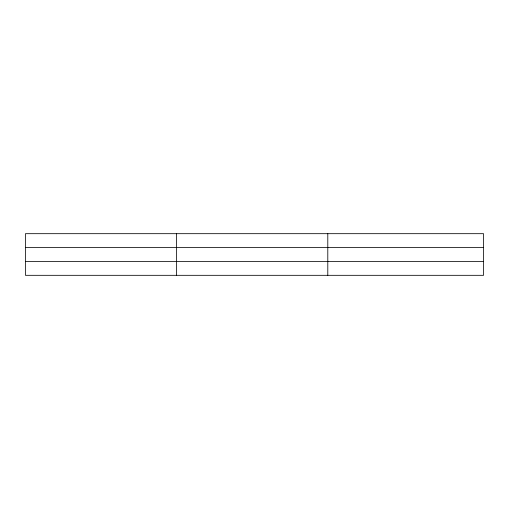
<?xml version="1.0" encoding="UTF-8"?>
<svg xmlns="http://www.w3.org/2000/svg" width="509" height="509" viewBox="0 0 509 509"><rect width="100%" height="100%" fill="white"/><g stroke="black" fill="none" stroke-linecap="round" stroke-linejoin="round"><path stroke-width="0.76" d="M176.623 233.682L176.623 275.318M327.796 233.682L327.796 275.318M483.55 247.419L483.55 233.682L25.45 233.682L25.45 275.318L483.55 275.318L483.55 247.419L25.45 247.419M25.45 261.581L483.55 261.581"/></g></svg>
